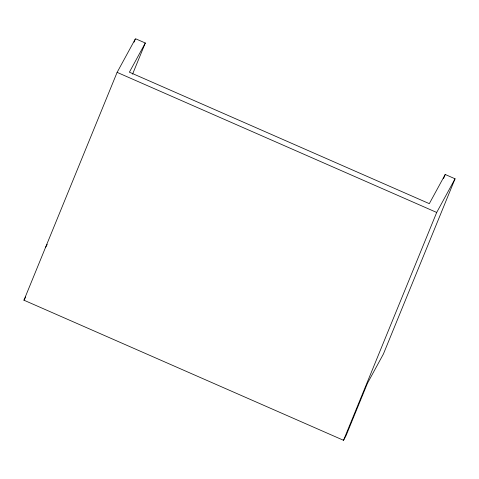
<?xml version="1.0" encoding="UTF-8"?>
<svg xmlns="http://www.w3.org/2000/svg" width="479" height="479" viewBox="0 0 479 479"><rect width="100%" height="100%" fill="white"/><g stroke="black" fill="none" stroke-linecap="round" stroke-linejoin="round"><path stroke-width="0.72" d="M145.305 43.014L129.396 72.185L429.31 203.653L445.219 174.482L455.05 178.793L383.386 354.059L367.477 383.23L345.976 435.812L343.527 440.297L23.95 300.207L117.115 72.365L135.473 38.703L145.305 43.014L132.557 74.185M134.054 42.164L135.186 39.392M443.518 178.637L445.219 174.482M343.527 440.297L436.698 212.454L455.05 178.793M45.451 247.631L47.199 244.422M23.95 300.207L25.698 297.004M117.115 72.365L436.698 212.454"/></g></svg>
